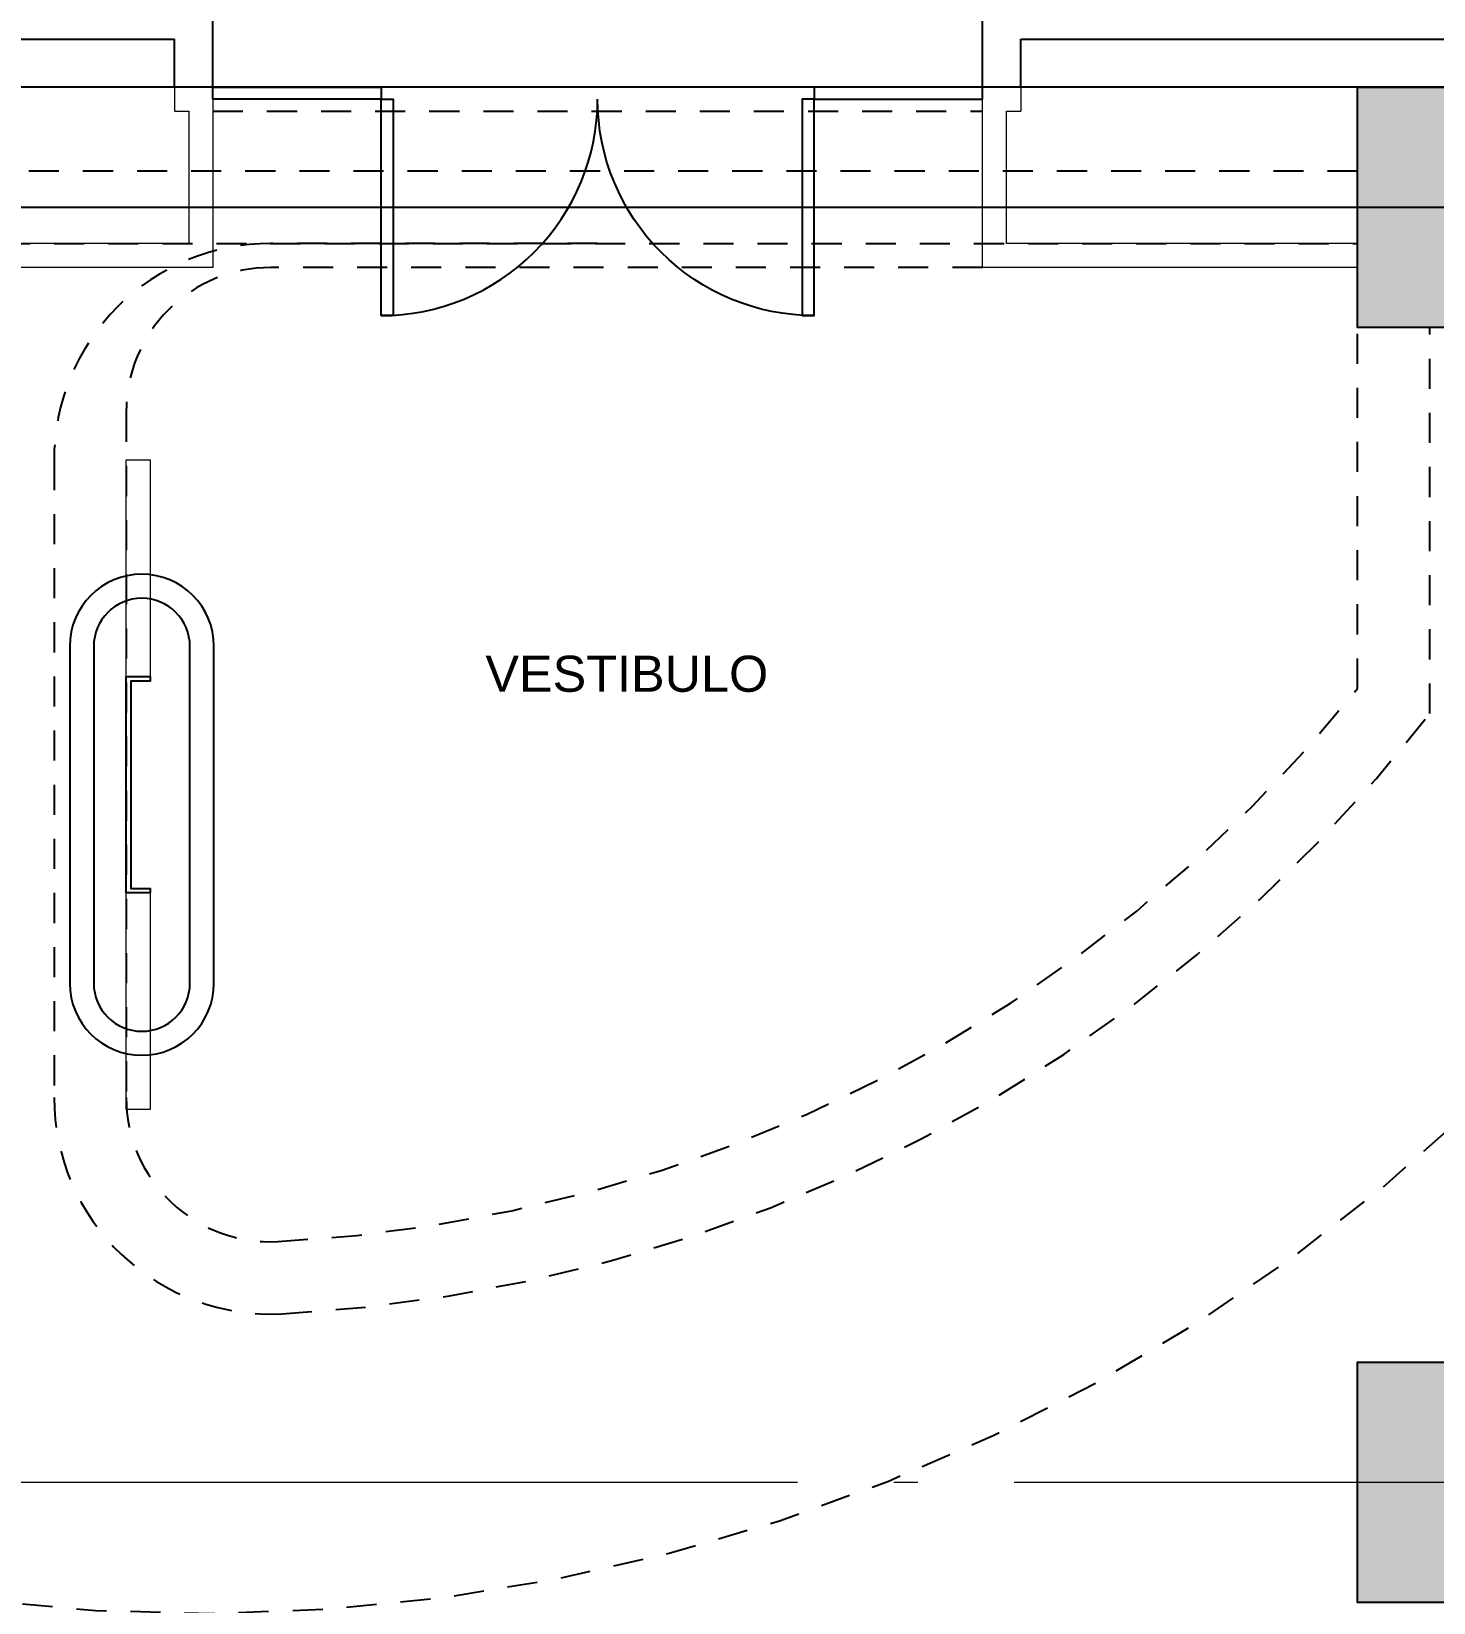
# Model space of a CAD drawing. Header units: metres. Extents: x -22 to 564, y 0 to 143.
# Drawn here: x 23.03 to 28.86, y 48.48 to 55.01 of the extents above; entities that cross this region are included whole.
import ezdxf
from ezdxf.xclip import XClip

# ---------------------------------------------------------------- set-up
doc = ezdxf.new("R2010")
doc.units = ezdxf.units.M
doc.header["$XCLIPFRAME"] = 2
for name, pattern in [('EJES630', [6.3, 5.5, -0.4, 0, -0.4]), ('XREF PB NEURO-ONCOLOGIA$0$CONJUNTO TLAHUAC$0$HIDDEN2', [0.1875, 0.125, -0.0625]), ('XREF PB NEURO-ONCOLOGIA$0$HIDDEN2', [0.1875, 0.125, -0.0625])]:
    doc.linetypes.add(name, pattern=pattern)
for name, color, linetype, lineweight in [('EJES', 11, 'EJES630', 0), ('XREF PB NEURO-ONCOLOGIA$0$MAMPARA MADERA', 24, 'Continuous', 13), ('XREF PB NEURO-ONCOLOGIA$0$MUROS DE TABLAROCA', 150, 'Continuous', 13)]:
    doc.layers.add(name, color=color, linetype=linetype, lineweight=lineweight)
for name, color, linetype in [('TEXTO', 7, 'Continuous'), ('XREF  PB CONJ$0$PARQUE', 251, 'Continuous'), ('XREF  PB CONJ$0$REFERENCIA COLUMNAS NEURO', 7, 'Continuous'), ('XREF PB NEURO-ONCOLOGIA$0$-CG-M-WALL', 7, 'Continuous'), ('XREF PB NEURO-ONCOLOGIA$0$CANCELES', 1, 'Continuous'), ('XREF PB NEURO-ONCOLOGIA$0$COLUMNAS', 6, 'Continuous'), ('XREF PB NEURO-ONCOLOGIA$0$CONTRAVENTEOS', 6, 'XREF PB NEURO-ONCOLOGIA$0$HIDDEN2'), ('XREF PB NEURO-ONCOLOGIA$0$Mobiliario Fijo', 40, 'Continuous'), ('XREF PB NEURO-ONCOLOGIA$0$NOVIDESA', 11, 'Continuous'), ('XREF PB NEURO-ONCOLOGIA$0$PROYECCIÓN', 8, 'XREF PB NEURO-ONCOLOGIA$0$CONJUNTO TLAHUAC$0$HIDDEN2'), ('XREF PB NEURO-ONCOLOGIA$0$VIDRIO', 145, 'Continuous')]:
    doc.layers.add(name, color=color, linetype=linetype)
doc.styles.add('100 LOCALES 25', font='arial.ttf', dxfattribs={"height": 0.25})

# ---------------------------------------------------------------- blocks, each defined once
blk = doc.blocks.new('XREF PB NEURO-ONCOLOGIA$0$C-1')
at = {"layer": 'XREF PB NEURO-ONCOLOGIA$0$-CG-M-WALL', "true_color": 0x636466}
h = blk.add_hatch(color=251, dxfattribs=at)
h.dxf.hatch_style = 1
h.paths.add_polyline_path([(-0.5, -0.5), (-0.5, 0.5), (0.5, 0.5), (0.5, -0.5)])
blk.add_lwpolyline([(-0.5, -0.5), (-0.5, 0.5), (0.5, 0.5), (0.5, -0.5)], close=True)
blk = doc.blocks.new('XREF PB NEURO-ONCOLOGIA')
at = {"layer": 'XREF PB NEURO-ONCOLOGIA$0$CANCELES', "elevation": 0}
for points in [[(21.2517, 21.7162), (21.3017, 21.7162), (21.3017, 21.0162), (21.2517, 21.0162)], [(21.2517, 18.5162), (21.3017, 18.5162), (21.3017, 19.2162), (21.2517, 19.2162)]]:
    blk.add_lwpolyline(points, close=True, dxfattribs=at)
for points in [[(20.3517, 21.0162), (21.2517, 21.0162), (21.2517, 20.9662), (20.3517, 20.9662), (20.3517, 21.0162, 0.414214), (21.2517, 20.1162)], [(20.3517, 19.2162), (21.2517, 19.2162), (21.2517, 19.2662), (20.3517, 19.2662), (20.3517, 19.2162, -0.414214), (21.2517, 20.1162)]]:
    blk.add_lwpolyline(points, format="xyb", dxfattribs=at)
at = {"layer": 'XREF PB NEURO-ONCOLOGIA$0$CONTRAVENTEOS', "elevation": 0}
blk.add_lwpolyline([(20.9517, 16.9562), (20.9517, 23.2762), (20.6517, 23.2762), (20.6517, 16.9562)], close=True, dxfattribs=at)
at = {"layer": 'XREF PB NEURO-ONCOLOGIA$0$MAMPARA MADERA', "elevation": 0}
for points in [[(17.0517, 22.0764), (17.9517, 22.0764), (17.9517, 21.9764), (17.0517, 21.9764)], [(18.8517, 22.0764), (19.7517, 22.0764), (19.7517, 21.9764), (18.8517, 21.9764)]]:
    blk.add_lwpolyline(points, close=True, dxfattribs=at)
at = {"layer": 'XREF PB NEURO-ONCOLOGIA$0$Mobiliario Fijo', "transparency": 33554687}
for points in [[(18.9767, 21.7114, 1), (18.9767, 22.3114), (17.5767, 22.3114, 1), (17.5767, 21.7114)], [(18.9767, 21.8114, 1), (18.9767, 22.2114), (17.5767, 22.2114, 1), (17.5767, 21.8114)]]:
    blk.add_lwpolyline(points, format="xyb", close=True, dxfattribs=at)
at = {"layer": 'XREF PB NEURO-ONCOLOGIA$0$MUROS DE TABLAROCA'}
for p, q in [((21.3017, 21.8762), (21.2017, 21.8762)), ((21.3017, 18.3562), (21.2017, 18.3562))]:
    blk.add_line(p, q, dxfattribs=at)
for points in [[(21.2017, 21.8762), (21.2017, 21.8162), (20.6517, 21.8162), (20.6517, 23.2762)], [(21.3017, 21.8762), (21.3017, 21.7162), (20.5517, 21.7162), (20.5517, 23.1762)], [(20.5517, 16.9562), (20.5517, 18.5162), (21.3017, 18.5162), (21.3017, 18.3562)], [(20.6517, 16.9562), (20.6517, 18.4162), (21.2017, 18.4162), (21.2017, 18.3562)]]:
    blk.add_lwpolyline(points, dxfattribs=at)
at = {"layer": 'XREF PB NEURO-ONCOLOGIA$0$NOVIDESA'}
for p, q in [((21.3017, 21.8762, 0), (21.5017, 21.8762, 0)), ((21.3017, 21.7162, 0), (21.6617, 21.7162, 0)), ((21.3017, 18.5162, 0), (21.6617, 18.5162, 0)), ((21.3017, 18.3562, 0), (21.5017, 18.3562, 0))]:
    blk.add_line(p, q, dxfattribs=at)
at = {"layer": 'XREF PB NEURO-ONCOLOGIA$0$NOVIDESA', "elevation": 0}
for points in [[(16.2017, 26.0662), (21.5017, 26.0662), (21.5017, 21.8762)], [(21.5017, 18.3562), (21.5017, 14.8162)]]:
    blk.add_lwpolyline(points, dxfattribs=at)
at = {"layer": 'XREF PB NEURO-ONCOLOGIA$0$PROYECCIÓN'}
blk.add_line((21.2017, 21.7162, 0), (21.2017, 18.5162, 0), dxfattribs=at)
at = {"layer": 'XREF PB NEURO-ONCOLOGIA$0$PROYECCIÓN', "elevation": 0}
for points in [[(15.0872, 23.1762, 0.256404), (17.4017, 16.1365, 0.256404)], [(20.6517, 20.1162), (20.6517, 21.4764, 0.414214), (19.7517, 22.3764), (17.1013, 22.3764, 0.429482), (16.2025, 21.4297, 0.218272), (18.6977, 16.6562), (20.3017, 16.6562)], [(20.5517, 18.5162), (20.5517, 21.4764, 0.414214), (19.9517, 22.0764), (17.1013, 22.0764, 0.429482), (16.5021, 21.4453, 0.213959), (18.8017, 16.9562), (20.3017, 16.9562)]]:
    blk.add_lwpolyline(points, format="xyb", dxfattribs=at)
at = {"layer": 'XREF PB NEURO-ONCOLOGIA$0$VIDRIO', "elevation": 0}
blk.add_lwpolyline([(17.9517, 21.9764), (17.9517, 22.0764), (18.8517, 22.0764), (18.8517, 21.9764), (18.8327, 21.9764), (18.8327, 22.0574), (17.9707, 22.0574), (17.9707, 21.9764)], close=True, dxfattribs=at)
at = {"layer": 'XREF PB NEURO-ONCOLOGIA$0$COLUMNAS'}
for p in [(15.5017, 16.4562, 0), (20.8017, 16.4562, 0)]:
    blk.add_blockref('XREF PB NEURO-ONCOLOGIA$0$C-1', p, dxfattribs=at)
blk = doc.blocks.new('XREF  PB CONJ$0$A$C7782c7fa')
blk.add_lwpolyline([(3.8764, 6.3072), (21.2545, 18.5368), (6.1071, 40.0612), (1.7728, 37.011), (-12.4999, 57.2923), (-25.5437, 48.1129)], close=True)
blk.add_lwpolyline([(22.2424, 16.2642), (5.2264, 40.4439)])
blk = doc.blocks.new('XREF  PB CONJ')
at = {"layer": 'XREF  PB CONJ$0$PARQUE', "true_color": 0x136734}
h = blk.add_hatch(dxfattribs=at)
h.set_pattern_fill('CROSS', color=116, scale=0.02, angle=90)
edge = h.paths.add_edge_path()
edge.add_line((3.5883, 104.6056), (1.6936, 104.3684))
edge.add_line((1.6936, 104.3684), (2.4784, 17.6083))
edge.add_line((2.4784, 17.6083), (97.731, 17.9336))
edge.add_arc((97.7247, 19.237), 1.3034, 270.27519, 363.10058)
edge.add_line((99.0262, 19.3075), (96.4762, 19.3078))
edge.add_line((96.4762, 19.3078), (96.602, 20.224))
edge.add_line((96.602, 20.224), (62.4128, 20.224))
edge.add_arc((58.6329, 24.6535), 5.8231, 229.52466, 310.47534, ccw=False)
edge.add_line((54.8531, 20.224), (26.2527, 20.2188))
edge.add_line((26.2527, 20.2188), (4.2837, 20.0304))
edge.add_line((4.2837, 20.0304), (4.055, 46.6913))
edge.add_line((4.055, 46.6913), (2.3881, 46.6912))
edge.add_line((2.3881, 46.6912), (2.3881, 54.8033))
edge.add_line((2.3881, 54.8033), (3.9854, 54.8034))
edge.add_line((3.9854, 54.8034), (3.7464, 82.6679))
edge.add_line((3.7464, 82.6679), (3.6185, 95.2556))
edge.add_line((3.6185, 95.2556), (3.5883, 104.6056))
at = {"layer": 'XREF  PB CONJ$0$REFERENCIA COLUMNAS NEURO', "color": 1, "lineweight": 5, "rotation": 325.356105481422}
blk.add_blockref('XREF  PB CONJ$0$A$C7782c7fa', (-2.1343, 17.408), dxfattribs=at)

msp = doc.modelspace()

# ---------------------------------------------------------------- block references
at = {"rotation": 90}
msp.add_blockref('XREF PB NEURO-ONCOLOGIA', (45.501, 33.4734), dxfattribs=at)

# ---------------------------------------------------------------- next in the draw order: texts
at = {"layer": 'TEXTO', "insert": (24.6688, 52.4114, 0), "char_height": 0.15, "width": 1.674895, "attachment_point": 1, "style": '100 LOCALES 25'}
msp.add_mtext('\\pxqc;VESTIBULO', dxfattribs=at)

# ---------------------------------------------------------------- next in the draw order: block references
ref = msp.add_blockref('XREF  PB CONJ', (67.8976, 28.71, 0), dxfattribs=dict(rotation=89.50849308405942))
XClip(ref).set_block_clipping_path([(-2.936402334, 82.9334608569), (21.1250270707, 82.9334608569), (21.1250270707, 49.0397586863), (26.6296707885, 49.0397586863), (26.6284018429, 17.4712422498), (-2.8531787476, 17.4341989701)])

# ---------------------------------------------------------------- next in the draw order: linework, layer by layer
at = {"layer": 'EJES'}
for p, q in [((20.7166, 54.2751), (52.7399, 54.2751)), ((20.7166, 48.9751), (52.7399, 48.9751))]:
    msp.add_line(p, q, dxfattribs=at)

doc.saveas('drawing.dxf')
